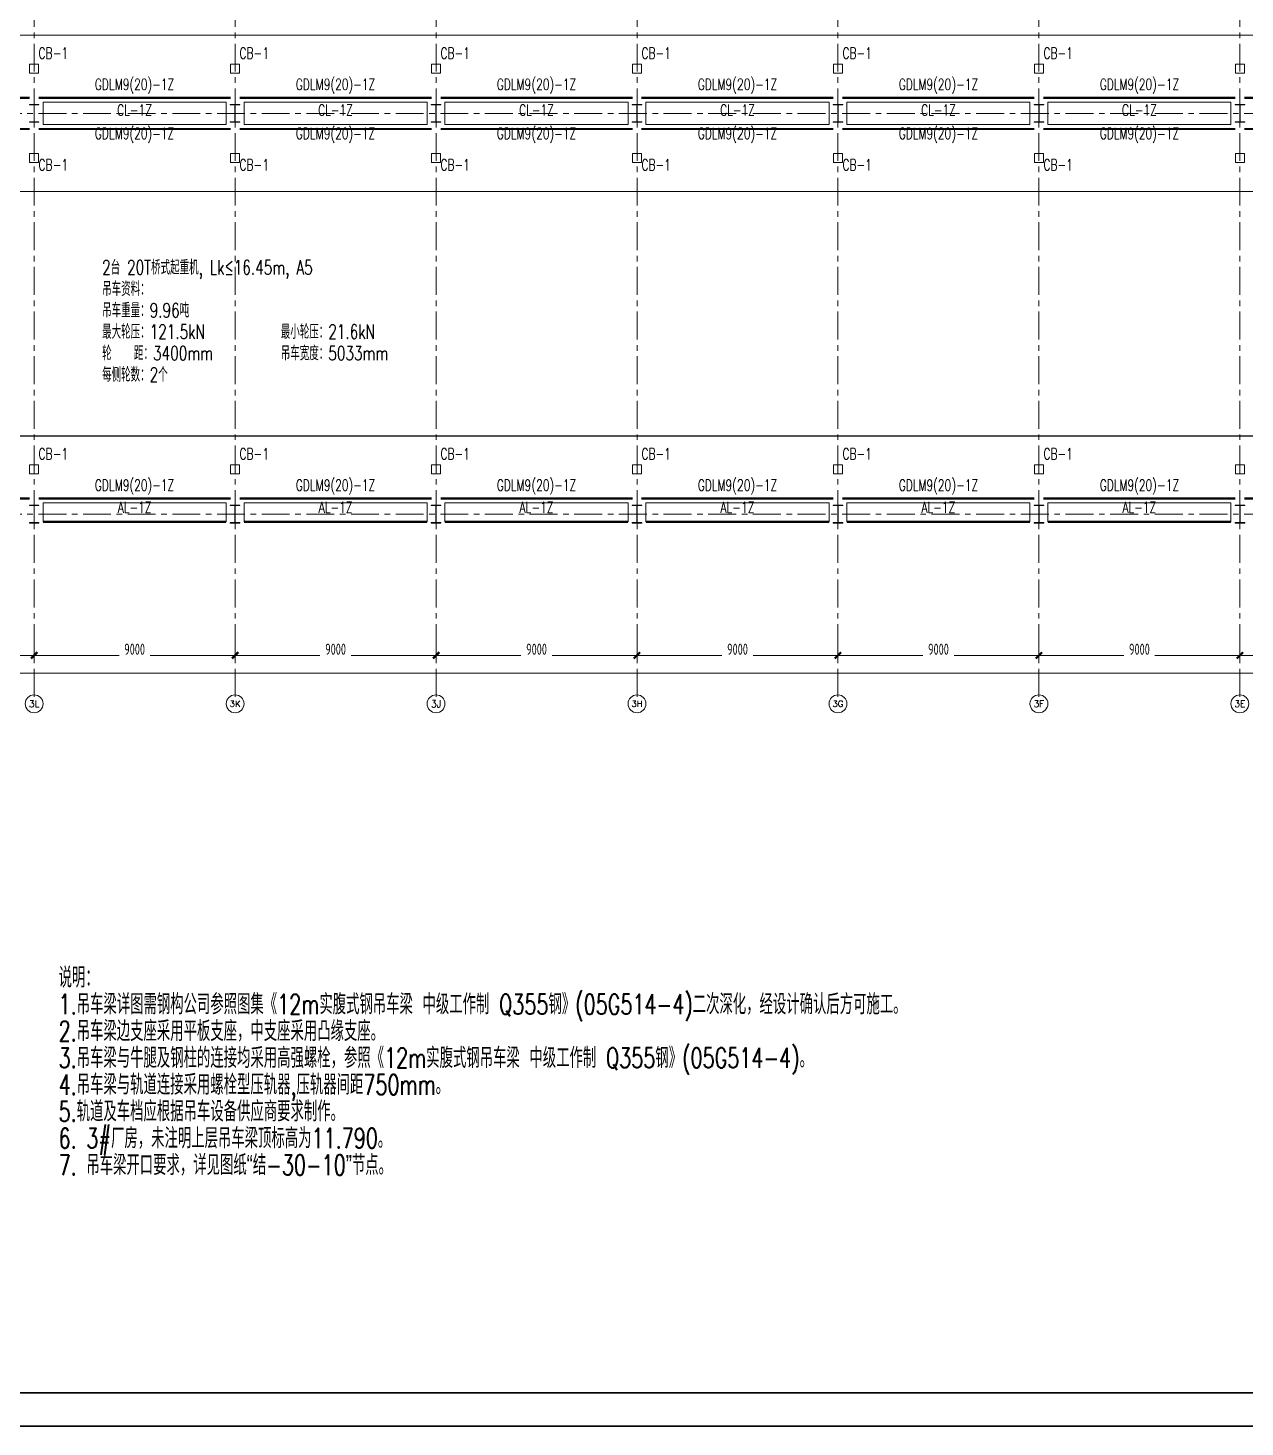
# Model space of a CAD drawing. Extents: x -1201378 to 2367219, y -619313 to 244905.
# Drawn here: x 1325966 to 1380472, y -296140 to -233473 of the extents above; entities that cross this region are included whole.
import ezdxf
from ezdxf.enums import TextEntityAlignment as Align

# ---------------------------------------------------------------- set-up
doc = ezdxf.new("R2010")
doc.units = 0
doc.header["$LTSCALE"] = 1000
doc.linetypes.add('CENTER', pattern=[2, 1.25, -0.25, 0.25, -0.25])
doc.layers.get('0').update_dxf_attribs({"linetype": 'CONTINUOUS'})
doc.layers.get('Defpoints').update_dxf_attribs({"linetype": 'CONTINUOUS'})
for name, color, linetype in [('0-cxFrame', 155, 'CONTINUOUS'), ('A-WINDOW', 140, 'CONTINUOUS'), ('S-SS', 111, 'CONTINUOUS')]:
    doc.layers.add(name, color=color, linetype=linetype)
for name, color, linetype, lineweight in [('0-cxText', 131, 'CONTINUOUS', 25), ('S-axis', 111, 'CONTINUOUS', 0), ('S-col', 2, 'CONTINUOUS', 0), ('S-dote', 5, 'CENTER', 0), ('THIN', 7, 'CONTINUOUS', 0), ('吊车梁', 4, 'CONTINUOUS', 0)]:
    doc.layers.add(name, color=color, linetype=linetype, lineweight=lineweight)
doc.styles.add('_TCH_AXIS', font='COMPLEX', dxfattribs={"bigfont": 'GBCBIG'})
doc.styles.add('cx_tuming', font='simhei.ttf')
doc.styles.add('cx_tuqian1', font='')
doc.styles.add('TSSD_Dimension', font='tssdeng.shx', dxfattribs={"width": 0.7, "bigfont": 'hztxt.shx'})
doc.styles.add('TSSD_Norm', font='tj-romans1.shx', dxfattribs={"bigfont": 'tj-hztxt.shx'})
doc.styles.add('TSSD_Rein', font='tj-romans1.shx', dxfattribs={"width": 0.7, "bigfont": 'tj-hztxt.shx'})
doc.styles.add('黑体', font='simhei.ttf', dxfattribs={"width": 0.8})
doc.styles.get('cx_tuqian1').set_extended_font_data('SimSun')
doc.dimstyles.new('TSSD_200_200', dxfattribs={"dimtxt": 500, "dimasz": 200, "dimexe": 200, "dimexo": 500, "dimgap": 200, "dimtad": 1, "dimdec": 0, "dimzin": 0, "dimdsep": 46, "dimtxsty": 'TSSD_Dimension', "dimblk": 'ARCHTICK', "dimcen": 0, "dimdle": 200, "dimclrt": 7, "dimadec": 0, "dimazin": 0, "dimtfac": 1, "dimtdec": 0, "dimtix": 1, "dimtmove": 2, "dimatfit": 3, "dimfxl": 1, "dimtolj": 1, "dimtzin": 0, "dimarcsym": 0})

# ---------------------------------------------------------------- blocks, each defined once
blk = doc.blocks.new('w42343243')
at = {"layer": 'S-col'}
blk.add_lwpolyline([(-165069, 621020), (-164639, 621020), (-164639, 621002), (-164848, 621002), (-164848, 620238), (-164639, 620238), (-164639, 620220), (-165069, 620220), (-165069, 620238), (-164860, 620238), (-164860, 621002), (-165069, 621002)], close=True, dxfattribs=at)
blk = doc.blocks.new('42343')
at = {"layer": 'A-WINDOW'}
for p in [(-54000, -53750), (-45000, -53750), (-36000, -53750), (-27000, -53750), (-18000, -53750), (-9000, -53750), (0, -53750), (-54000, -71700), (-45000, -71700), (-36000, -71700), (-27000, -71700), (-18000, -71700), (-9000, -71700), (0, -71700)]:
    blk.add_blockref('w42343243', p, dxfattribs=at)
blk = doc.blocks.new('_ArchTick')
at = {"color": 0, "linetype": 'ByBlock', "const_width": 0.5}
blk.add_lwpolyline([(-0.71, -0.71), (0.71, 0.71)], dxfattribs=at)
blk = doc.blocks.new('*D497')
at = {"layer": 'Defpoints', "color": 0, "transparency": 16777216}
for p in [(-182758, -360718), (-173758, -360718), (-173758, -361576)]:
    blk.add_point(p, dxfattribs=at)
at = {"layer": 'S-axis', "color": 0, "lineweight": -2, "transparency": 16777216}
for p, q in [((-182958, -361576), (-178957, -361576)), ((-182758, -361218), (-182758, -361776)), ((-173558, -361576), (-177560, -361576)), ((-173758, -361218), (-173758, -361776))]:
    blk.add_line(p, q, dxfattribs=at)
at = {"layer": 'S-axis', "color": 0, "lineweight": -2, "transparency": 16777216, "xscale": 200, "yscale": 200, "zscale": 200, "rotation": 180}
blk.add_blockref('_ArchTick', (-182758, -361576), dxfattribs=at)
at = {"layer": 'S-axis', "color": 0, "lineweight": -2, "transparency": 16777216, "xscale": 200, "yscale": 200, "zscale": 200}
blk.add_blockref('_ArchTick', (-173758, -361576), dxfattribs=at)
at = {"layer": 'S-axis', "color": 7, "transparency": 16777216, "insert": (-178258, -361301), "char_height": 500, "attachment_point": 5, "style": 'TSSD_Dimension'}
blk.add_mtext('\\A1;9000', dxfattribs=at)
blk = doc.blocks.new('*D498')
at = {"layer": 'Defpoints', "color": 0, "transparency": 16777216}
for p in [(-173758, -360718), (-164758, -360718), (-164758, -361576)]:
    blk.add_point(p, dxfattribs=at)
at = {"layer": 'S-axis', "color": 0, "lineweight": -2, "transparency": 16777216}
for p, q in [((-173958, -361576), (-169957, -361576)), ((-173758, -361218), (-173758, -361776)), ((-164558, -361576), (-168560, -361576)), ((-164758, -361218), (-164758, -361776))]:
    blk.add_line(p, q, dxfattribs=at)
at = {"layer": 'S-axis', "color": 0, "lineweight": -2, "transparency": 16777216, "xscale": 200, "yscale": 200, "zscale": 200, "rotation": 180}
blk.add_blockref('_ArchTick', (-173758, -361576), dxfattribs=at)
at = {"layer": 'S-axis', "color": 0, "lineweight": -2, "transparency": 16777216, "xscale": 200, "yscale": 200, "zscale": 200}
blk.add_blockref('_ArchTick', (-164758, -361576), dxfattribs=at)
at = {"layer": 'S-axis', "color": 7, "transparency": 16777216, "insert": (-169258, -361301), "char_height": 500, "attachment_point": 5, "style": 'TSSD_Dimension'}
blk.add_mtext('\\A1;9000', dxfattribs=at)
blk = doc.blocks.new('*D499')
at = {"layer": 'Defpoints', "color": 0, "transparency": 16777216}
for p in [(-164758, -360718), (-155758, -360718), (-155758, -361576)]:
    blk.add_point(p, dxfattribs=at)
at = {"layer": 'S-axis', "color": 0, "lineweight": -2, "transparency": 16777216}
for p, q in [((-164958, -361576), (-160957, -361576)), ((-164758, -361218), (-164758, -361776)), ((-155558, -361576), (-159560, -361576)), ((-155758, -361218), (-155758, -361776))]:
    blk.add_line(p, q, dxfattribs=at)
at = {"layer": 'S-axis', "color": 0, "lineweight": -2, "transparency": 16777216, "xscale": 200, "yscale": 200, "zscale": 200, "rotation": 180}
blk.add_blockref('_ArchTick', (-164758, -361576), dxfattribs=at)
at = {"layer": 'S-axis', "color": 0, "lineweight": -2, "transparency": 16777216, "xscale": 200, "yscale": 200, "zscale": 200}
blk.add_blockref('_ArchTick', (-155758, -361576), dxfattribs=at)
at = {"layer": 'S-axis', "color": 7, "transparency": 16777216, "insert": (-160258, -361301), "char_height": 500, "attachment_point": 5, "style": 'TSSD_Dimension'}
blk.add_mtext('\\A1;9000', dxfattribs=at)
blk = doc.blocks.new('*D500')
at = {"layer": 'Defpoints', "color": 0, "transparency": 16777216}
for p in [(-155758, -360718), (-146758, -360718), (-146758, -361576)]:
    blk.add_point(p, dxfattribs=at)
at = {"layer": 'S-axis', "color": 0, "lineweight": -2, "transparency": 16777216}
for p, q in [((-155958, -361576), (-151957, -361576)), ((-155758, -361218), (-155758, -361776)), ((-146558, -361576), (-150560, -361576)), ((-146758, -361218), (-146758, -361776))]:
    blk.add_line(p, q, dxfattribs=at)
at = {"layer": 'S-axis', "color": 0, "lineweight": -2, "transparency": 16777216, "xscale": 200, "yscale": 200, "zscale": 200, "rotation": 180}
blk.add_blockref('_ArchTick', (-155758, -361576), dxfattribs=at)
at = {"layer": 'S-axis', "color": 0, "lineweight": -2, "transparency": 16777216, "xscale": 200, "yscale": 200, "zscale": 200}
blk.add_blockref('_ArchTick', (-146758, -361576), dxfattribs=at)
at = {"layer": 'S-axis', "color": 7, "transparency": 16777216, "insert": (-151258, -361301), "char_height": 500, "attachment_point": 5, "style": 'TSSD_Dimension'}
blk.add_mtext('\\A1;9000', dxfattribs=at)
blk = doc.blocks.new('*D501')
at = {"layer": 'Defpoints', "color": 0, "transparency": 16777216}
for p in [(-146758, -360718), (-137758, -360718), (-137758, -361576)]:
    blk.add_point(p, dxfattribs=at)
at = {"layer": 'S-axis', "color": 0, "lineweight": -2, "transparency": 16777216}
for p, q in [((-146958, -361576), (-142957, -361576)), ((-146758, -361218), (-146758, -361776)), ((-137558, -361576), (-141560, -361576)), ((-137758, -361218), (-137758, -361776))]:
    blk.add_line(p, q, dxfattribs=at)
at = {"layer": 'S-axis', "color": 0, "lineweight": -2, "transparency": 16777216, "xscale": 200, "yscale": 200, "zscale": 200, "rotation": 180}
blk.add_blockref('_ArchTick', (-146758, -361576), dxfattribs=at)
at = {"layer": 'S-axis', "color": 0, "lineweight": -2, "transparency": 16777216, "xscale": 200, "yscale": 200, "zscale": 200}
blk.add_blockref('_ArchTick', (-137758, -361576), dxfattribs=at)
at = {"layer": 'S-axis', "color": 7, "transparency": 16777216, "insert": (-142258, -361301), "char_height": 500, "attachment_point": 5, "style": 'TSSD_Dimension'}
blk.add_mtext('\\A1;9000', dxfattribs=at)
blk = doc.blocks.new('*D502')
at = {"layer": 'Defpoints', "color": 0, "transparency": 16777216}
for p in [(-137758, -360718), (-128758, -360718), (-128758, -361576)]:
    blk.add_point(p, dxfattribs=at)
at = {"layer": 'S-axis', "color": 0, "lineweight": -2, "transparency": 16777216}
for p, q in [((-137958, -361576), (-133957, -361576)), ((-137758, -361218), (-137758, -361776)), ((-128558, -361576), (-132560, -361576)), ((-128758, -361218), (-128758, -361776))]:
    blk.add_line(p, q, dxfattribs=at)
at = {"layer": 'S-axis', "color": 0, "lineweight": -2, "transparency": 16777216, "xscale": 200, "yscale": 200, "zscale": 200, "rotation": 180}
blk.add_blockref('_ArchTick', (-137758, -361576), dxfattribs=at)
at = {"layer": 'S-axis', "color": 0, "lineweight": -2, "transparency": 16777216, "xscale": 200, "yscale": 200, "zscale": 200}
blk.add_blockref('_ArchTick', (-128758, -361576), dxfattribs=at)
at = {"layer": 'S-axis', "color": 7, "transparency": 16777216, "insert": (-133258, -361301), "char_height": 500, "attachment_point": 5, "style": 'TSSD_Dimension'}
blk.add_mtext('\\A1;9000', dxfattribs=at)
blk = doc.blocks.new('*D503')
at = {"layer": 'Defpoints', "color": 0, "transparency": 16777216}
for p in [(-128758, -360718), (-119758, -360718), (-119758, -361576)]:
    blk.add_point(p, dxfattribs=at)
at = {"layer": 'S-axis', "color": 0, "lineweight": -2, "transparency": 16777216}
for p, q in [((-128958, -361576), (-124957, -361576)), ((-128758, -361218), (-128758, -361776)), ((-119558, -361576), (-123560, -361576)), ((-119758, -361218), (-119758, -361776))]:
    blk.add_line(p, q, dxfattribs=at)
at = {"layer": 'S-axis', "color": 0, "lineweight": -2, "transparency": 16777216, "xscale": 200, "yscale": 200, "zscale": 200, "rotation": 180}
blk.add_blockref('_ArchTick', (-128758, -361576), dxfattribs=at)
at = {"layer": 'S-axis', "color": 0, "lineweight": -2, "transparency": 16777216, "xscale": 200, "yscale": 200, "zscale": 200}
blk.add_blockref('_ArchTick', (-119758, -361576), dxfattribs=at)
at = {"layer": 'S-axis', "color": 7, "transparency": 16777216, "insert": (-124258, -361301), "char_height": 500, "attachment_point": 5, "style": 'TSSD_Dimension'}
blk.add_mtext('\\A1;9000', dxfattribs=at)
blk = doc.blocks.new('*D504')
at = {"layer": 'Defpoints', "color": 0, "transparency": 16777216}
for p in [(-119758, -360718), (-110758, -360718), (-110758, -361576)]:
    blk.add_point(p, dxfattribs=at)
at = {"layer": 'S-axis', "color": 0, "lineweight": -2, "transparency": 16777216}
for p, q in [((-119958, -361576), (-115957, -361576)), ((-119758, -361218), (-119758, -361776)), ((-110558, -361576), (-114560, -361576)), ((-110758, -361218), (-110758, -361776))]:
    blk.add_line(p, q, dxfattribs=at)
at = {"layer": 'S-axis', "color": 0, "lineweight": -2, "transparency": 16777216, "xscale": 200, "yscale": 200, "zscale": 200, "rotation": 180}
blk.add_blockref('_ArchTick', (-119758, -361576), dxfattribs=at)
at = {"layer": 'S-axis', "color": 0, "lineweight": -2, "transparency": 16777216, "xscale": 200, "yscale": 200, "zscale": 200}
blk.add_blockref('_ArchTick', (-110758, -361576), dxfattribs=at)
at = {"layer": 'S-axis', "color": 7, "transparency": 16777216, "insert": (-115258, -361301), "char_height": 500, "attachment_point": 5, "style": 'TSSD_Dimension'}
blk.add_mtext('\\A1;9000', dxfattribs=at)
blk = doc.blocks.new('*D458')
at = {"layer": 'Defpoints', "color": 0, "transparency": 16777216}
for p in [(-268658, -360818), (-82958, -360818), (-82958, -362376)]:
    blk.add_point(p, dxfattribs=at)
at = {"layer": 'S-axis', "color": 0, "lineweight": -2, "transparency": 16777216}
for p, q in [((-268658, -361318), (-268658, -362576)), ((-82958, -361318), (-82958, -362576)), ((-268858, -362376), (-176749, -362376)), ((-82758, -362376), (-174868, -362376))]:
    blk.add_line(p, q, dxfattribs=at)
at = {"layer": 'S-axis', "color": 0, "lineweight": -2, "transparency": 16777216, "xscale": 200, "yscale": 200, "zscale": 200, "rotation": 180}
blk.add_blockref('_ArchTick', (-268658, -362376), dxfattribs=at)
at = {"layer": 'S-axis', "color": 0, "lineweight": -2, "transparency": 16777216, "xscale": 200, "yscale": 200, "zscale": 200}
blk.add_blockref('_ArchTick', (-82958, -362376), dxfattribs=at)
at = {"layer": 'S-axis', "color": 7, "transparency": 16777216, "insert": (-175808, -362101), "char_height": 500, "attachment_point": 5, "style": 'TSSD_Dimension'}
blk.add_mtext('\\A1;185700', dxfattribs=at)
blk = doc.blocks.new('TK22.A0 L(Dragon)')
at = {"layer": '0-cxFrame', "color": 7, "const_width": 0.5}
blk.add_lwpolyline([(0, 0), (-1486, 0), (-1486, 841), (0, 841)], close=True, dxfattribs=at)
at = {"layer": '0-cxFrame', "const_width": 0.5}
blk.add_lwpolyline([(-80, 10), (-1466, 10), (-1466, 831), (-80, 831)], close=True, dxfattribs=at)
at = {"style": '黑体', "flags": 4}
blk.add_attdef('图幅', text='', height=3.3, dxfattribs=at).set_placement((-40, 3), align=Align.RIGHT)
at = {"layer": '0-cxText', "flags": 4}
for tag, height, style, p in [('建设单位', 3.5, 'cx_tuming', (-45, 240)), ('项目名称', 3.5, 'cx_tuming', (-45, 210)), ('子项名称', 3.5, 'cx_tuming', (-45, 180)), ('工程编号', 3.3, 'cx_tuqian1', (-35, 165)), ('图名1', 3.5, 'cx_tuming', (-45, 87)), ('图名2', 3.5, 'cx_tuming', (-45, 79)), ('图名3', 3.5, 'cx_tuming', (-45, 71)), ('出图日期', 3.3, 'cx_tuqian1', (-39, 60)), ('专业', 3.3, 'cx_tuqian1', (-55, 52)), ('图号', 3.3, 'cx_tuqian1', (-55, 44)), ('版次', 3.3, 'cx_tuqian1', (-20, 44))]:
    blk.add_attdef(tag, text='', height=height, dxfattribs=dict(at, style=style)).set_placement(p, align=Align.MIDDLE)
at = {"layer": 'Defpoints', "color": 6, "flags": 4}
for tag, height, style, p in [('tufu', 3.3, '黑体', (-12, 12)), ('dwfname', 4, 'cx_tuqian1', (-80, 3))]:
    blk.add_attdef(tag, text='', height=height, dxfattribs=dict(at, style=style)).set_placement(p, align=Align.RIGHT)
blk = doc.blocks.new('3#轴网')
at = {"layer": 'S-axis'}
for centre in [(-173758.5, -363744.2), (-164758.5, -363744.2), (-155758.5, -363744.2), (-146758.5, -363744.2), (-137758.5, -363744.2), (-128758.5, -363744.2), (-119758.5, -363744.2)]:
    blk.add_circle(centre, 400, dxfattribs=at)
at = {"layer": 'S-dote'}
for p, q in [((-173758.5, -363428.2), (-173758.5, -277944.2)), ((-164758.5, -363428.2), (-164758.5, -277944.2)), ((-155758.5, -363428.2), (-155758.5, -277944.2)), ((-146758.5, -363428.2), (-146758.5, -277944.2)), ((-137758.5, -363428.2), (-137758.5, -277944.2)), ((-128758.5, -363428.2), (-128758.5, -277944.2)), ((-119758.5, -363428.2), (-119758.5, -277944.2)), ((-78316.2, -337298.2), (-273210.6, -337298.2)), ((-78316.2, -355248.2), (-273210.6, -355248.2))]:
    blk.add_line(p, q, dxfattribs=at)
at = {"layer": 'S-axis', "style": '_TCH_AXIS'}
for s, height, p, p2 in [('3L', 294.28, (-173996.7, -363891.4), (-173520.2, -363891.4)), ('3K', 270.86, (-165003.5, -363879.7), (-164513.4, -363879.7)), ('3J', 321.14, (-155987.8, -363904.8), (-155529.1, -363904.8)), ('3H', 265.5, (-147005, -363877), (-146511.9, -363877)), ('3G', 276.42, (-138002, -363882.4), (-137515, -363882.4)), ('3F', 288.12, (-128998.6, -363888.3), (-128518.4, -363888.3)), ('3E', 288.12, (-119998.6, -363888.3), (-119518.4, -363888.3))]:
    blk.add_text(s, height=height, dxfattribs=at).set_placement(p, p2, align=Align.FIT)
at = {"layer": 'S-axis'}
for base, p1, p2, picture, middle in [((-82958.5, -362376), (-268658.5, -360818), (-82958.5, -360818), '*D458', (-175808.5, -362101)), ((-173758.5, -361576), (-182758.5, -360718), (-173758.5, -360718), '*D497', (-178258.5, -361301)), ((-164758.5, -361576), (-173758.5, -360718), (-164758.5, -360718), '*D498', (-169258.5, -361301)), ((-155758.5, -361576), (-164758.5, -360718), (-155758.5, -360718), '*D499', (-160258.5, -361301)), ((-146758.5, -361576), (-155758.5, -360718), (-146758.5, -360718), '*D500', (-151258.5, -361301)), ((-137758.5, -361576), (-146758.5, -360718), (-137758.5, -360718), '*D501', (-142258.5, -361301)), ((-128758.5, -361576), (-137758.5, -360718), (-128758.5, -360718), '*D502', (-133258.5, -361301)), ((-119758.5, -361576), (-128758.5, -360718), (-119758.5, -360718), '*D503', (-124258.5, -361301)), ((-110758.5, -361576), (-119758.5, -360718), (-110758.5, -360718), '*D504', (-115258.5, -361301))]:
    dim = blk.add_linear_dim(base=base, p1=p1, p2=p2, angle=0, dimstyle='TSSD_200_200', dxfattribs=at)
    dim.commit()
    dim.dimension.update_dxf_attribs({"geometry": picture, "text_midpoint": middle, "dimtype": 161})

msp = doc.modelspace()

# ---------------------------------------------------------------- linework, layer by layer
at = {"layer": '吊车梁', "color": 6, "const_width": 50}
for points in [[(1241441.5, -233798.2), (1416041.5, -233798.2)], [(1232441.5, -240798.2), (1416041.5, -240798.2)], [(1232441.5, -251748.2), (1416041.5, -251748.2)]]:
    msp.add_lwpolyline(points, dxfattribs=at)
at = {"layer": '吊车梁'}
for points in [[(1326041.5, -235498.2), (1326441.5, -235498.2), (1326441.5, -235098.2), (1326041.5, -235098.2)], [(1335041.5, -235498.2), (1335441.5, -235498.2), (1335441.5, -235098.2), (1335041.5, -235098.2)], [(1344041.5, -235498.2), (1344441.5, -235498.2), (1344441.5, -235098.2), (1344041.5, -235098.2)], [(1353041.5, -235498.2), (1353441.5, -235498.2), (1353441.5, -235098.2), (1353041.5, -235098.2)], [(1362041.5, -235498.2), (1362441.5, -235498.2), (1362441.5, -235098.2), (1362041.5, -235098.2)], [(1371041.5, -235498.2), (1371441.5, -235498.2), (1371441.5, -235098.2), (1371041.5, -235098.2)], [(1380041.5, -235498.2), (1380441.5, -235498.2), (1380441.5, -235098.2), (1380041.5, -235098.2)], [(1334841.5, -236798.2), (1326641.5, -236798.2), (1326641.5, -237798.2), (1334841.5, -237798.2)], [(1343841.5, -236798.2), (1335641.5, -236798.2), (1335641.5, -237798.2), (1343841.5, -237798.2)], [(1352841.5, -236798.2), (1344641.5, -236798.2), (1344641.5, -237798.2), (1352841.5, -237798.2)], [(1361841.5, -236798.2), (1353641.5, -236798.2), (1353641.5, -237798.2), (1361841.5, -237798.2)], [(1370841.5, -236798.2), (1362641.5, -236798.2), (1362641.5, -237798.2), (1370841.5, -237798.2)], [(1379841.5, -236798.2), (1371641.5, -236798.2), (1371641.5, -237798.2), (1379841.5, -237798.2)], [(1326041.5, -239098.2), (1326441.5, -239098.2), (1326441.5, -239498.2), (1326041.5, -239498.2)], [(1335041.5, -239098.2), (1335441.5, -239098.2), (1335441.5, -239498.2), (1335041.5, -239498.2)], [(1344041.5, -239098.2), (1344441.5, -239098.2), (1344441.5, -239498.2), (1344041.5, -239498.2)], [(1353041.5, -239098.2), (1353441.5, -239098.2), (1353441.5, -239498.2), (1353041.5, -239498.2)], [(1362041.5, -239098.2), (1362441.5, -239098.2), (1362441.5, -239498.2), (1362041.5, -239498.2)], [(1371041.5, -239098.2), (1371441.5, -239098.2), (1371441.5, -239498.2), (1371041.5, -239498.2)], [(1380041.5, -239098.2), (1380441.5, -239098.2), (1380441.5, -239498.2), (1380041.5, -239498.2)], [(1326041.5, -253448.2), (1326441.5, -253448.2), (1326441.5, -253048.2), (1326041.5, -253048.2)], [(1335041.5, -253448.2), (1335441.5, -253448.2), (1335441.5, -253048.2), (1335041.5, -253048.2)], [(1344041.5, -253448.2), (1344441.5, -253448.2), (1344441.5, -253048.2), (1344041.5, -253048.2)], [(1353041.5, -253448.2), (1353441.5, -253448.2), (1353441.5, -253048.2), (1353041.5, -253048.2)], [(1362041.5, -253448.2), (1362441.5, -253448.2), (1362441.5, -253048.2), (1362041.5, -253048.2)], [(1371041.5, -253448.2), (1371441.5, -253448.2), (1371441.5, -253048.2), (1371041.5, -253048.2)], [(1380041.5, -253448.2), (1380441.5, -253448.2), (1380441.5, -253048.2), (1380041.5, -253048.2)], [(1334841.5, -255598.2), (1326641.5, -255598.2), (1326641.5, -254748.2), (1334841.5, -254748.2)], [(1343841.5, -255598.2), (1335641.5, -255598.2), (1335641.5, -254748.2), (1343841.5, -254748.2)], [(1352841.5, -255598.2), (1344641.5, -255598.2), (1344641.5, -254748.2), (1352841.5, -254748.2)], [(1361841.5, -255598.2), (1353641.5, -255598.2), (1353641.5, -254748.2), (1361841.5, -254748.2)], [(1370841.5, -255598.2), (1362641.5, -255598.2), (1362641.5, -254748.2), (1370841.5, -254748.2)], [(1379841.5, -255598.2), (1371641.5, -255598.2), (1371641.5, -254748.2), (1379841.5, -254748.2)]]:
    msp.add_lwpolyline(points, close=True, dxfattribs=at)
at = {"layer": '吊车梁', "const_width": 100}
for points in [[(1326041.5, -236598.2), (1317441.5, -236598.2)], [(1335041.5, -236598.2), (1326441.5, -236598.2)], [(1344041.5, -236598.2), (1335441.5, -236598.2)], [(1353041.5, -236598.2), (1344441.5, -236598.2)], [(1362041.5, -236598.2), (1353441.5, -236598.2)], [(1371041.5, -236598.2), (1362441.5, -236598.2)], [(1380041.5, -236598.2), (1371441.5, -236598.2)], [(1389041.5, -236598.2), (1380441.5, -236598.2)], [(1326041.5, -237998.2), (1317441.5, -237998.2)], [(1335041.5, -237998.2), (1326441.5, -237998.2)], [(1344041.5, -237998.2), (1335441.5, -237998.2)], [(1353041.5, -237998.2), (1344441.5, -237998.2)], [(1362041.5, -237998.2), (1353441.5, -237998.2)], [(1371041.5, -237998.2), (1362441.5, -237998.2)], [(1380041.5, -237998.2), (1371441.5, -237998.2)], [(1389041.5, -237998.2), (1380441.5, -237998.2)], [(1326041.5, -254548.2), (1317441.5, -254548.2)], [(1335041.5, -254548.2), (1326441.5, -254548.2)], [(1344041.5, -254548.2), (1335441.5, -254548.2)], [(1353041.5, -254548.2), (1344441.5, -254548.2)], [(1362041.5, -254548.2), (1353441.5, -254548.2)], [(1371041.5, -254548.2), (1362441.5, -254548.2)], [(1380041.5, -254548.2), (1371441.5, -254548.2)], [(1389041.5, -254548.2), (1380441.5, -254548.2)], [(1334841.5, -255598.2), (1326641.5, -255598.2)], [(1343841.5, -255598.2), (1335641.5, -255598.2)], [(1352841.5, -255598.2), (1344641.5, -255598.2)], [(1361841.5, -255598.2), (1353641.5, -255598.2)], [(1370841.5, -255598.2), (1362641.5, -255598.2)], [(1379841.5, -255598.2), (1371641.5, -255598.2)]]:
    msp.add_lwpolyline(points, dxfattribs=at)

# ---------------------------------------------------------------- block references
at = {"layer": '0-cxFrame', "xscale": 150, "yscale": 150, "zscale": 150}
msp.add_blockref('TK22.A0 L(Dragon)', (1435008.3, -296102.2), dxfattribs=at)
at = {"layer": 'S-axis'}
msp.add_blockref('3#轴网', (1500000, 100000), dxfattribs=at)
at = {"layer": 'S-col'}
msp.add_blockref('42343', (1545095.7, -804168.2), dxfattribs=at)

# ---------------------------------------------------------------- texts
at = {"layer": 'S-SS', "style": 'TSSD_Norm', "width": 0.7}
for s, p in [('说明：', (1327337.3, -276723.6)), ('1.吊车梁详图需钢构公司参照图集《12m实腹式钢吊车梁 中级工作制 Q355钢》(05G514-4)二次深化，经设计确认后方可施工。', (1327337.3, -277923.6)), ('2.吊车梁边支座采用平板支座，中支座采用凸缘支座。', (1327337.3, -279123.6)), ('3.吊车梁与牛腿及钢柱的连接均采用高强螺栓，参照《12m实腹式钢吊车梁 中级工作制 Q355钢》(05G514-4)。', (1327337.3, -280323.6)), ('4.吊车梁与轨道连接采用螺栓型压轨器,压轨器间距750mm。', (1327337.3, -281523.6)), ('5.轨道及车档应根据吊车设备供应商要求制作。', (1327337.3, -282723.6)), ('6. 3#厂房，未注明上层吊车梁顶标高为11.790。', (1327337.3, -283923.6)), ('7. 吊车梁开口要求，详见图纸“结-30-10”节点。', (1327337.3, -285123.6))]:
    msp.add_text(s, height=900, dxfattribs=at).set_placement(p, align=Align.BOTTOM_LEFT)
at = {"layer": 'THIN', "style": 'TSSD_Rein', "width": 0.7}
for s, height, p in [('CB-1', 500, (1326441.5, -234998.2)), ('CB-1', 500, (1335441.5, -234998.2)), ('CB-1', 500, (1344441.5, -234998.2)), ('CB-1', 500, (1353441.5, -234998.2)), ('CB-1', 500, (1362441.5, -234998.2)), ('CB-1', 500, (1371441.5, -234998.2)), ('CB-1', 500, (1326441.5, -240002)), ('CB-1', 500, (1335441.5, -240002)), ('CB-1', 500, (1344441.5, -240002)), ('CB-1', 500, (1353441.5, -240002)), ('CB-1', 500, (1362441.5, -240002)), ('CB-1', 500, (1371441.5, -240002)), ('2台 20T桥式起重机, Lk≤16.45m, A5', 640, (1329286.7, -244710.3)), ('吊车资料：', 640, (1329286.7, -245670.3)), ('吊车重量：9.96吨', 640, (1329286.7, -246630.3)), ('最大轮压：121.5kN', 640, (1329286.7, -247590.3)), ('最小轮压：21.6kN', 640, (1337286.7, -247590.3)), ('轮   距：3400mm', 640, (1329286.7, -248550.3)), ('吊车宽度：5033mm', 640, (1337286.7, -248550.3)), ('每侧轮数：2个', 640, (1329286.7, -249510.3)), ('CB-1', 500, (1326441.5, -252948.2)), ('CB-1', 500, (1335441.5, -252948.2)), ('CB-1', 500, (1344441.5, -252948.2)), ('CB-1', 500, (1353441.5, -252948.2)), ('CB-1', 500, (1362441.5, -252948.2)), ('CB-1', 500, (1371441.5, -252948.2))]:
    msp.add_text(s, height=height, dxfattribs=at).set_placement(p, align=Align.BOTTOM_LEFT)
for s, p in [('GDLM9(20)-1Z', (1330741.5, -236398.2)), ('GDLM9(20)-1Z', (1339741.5, -236398.2)), ('GDLM9(20)-1Z', (1348741.5, -236398.2)), ('GDLM9(20)-1Z', (1357741.5, -236398.2)), ('GDLM9(20)-1Z', (1366741.5, -236398.2)), ('GDLM9(20)-1Z', (1375741.5, -236398.2)), ('CL-1Z', (1330741.5, -237550.1)), ('CL-1Z', (1339741.5, -237550.1)), ('CL-1Z', (1348741.5, -237550.1)), ('CL-1Z', (1357741.5, -237550.1)), ('CL-1Z', (1366741.5, -237550.1)), ('CL-1Z', (1375741.5, -237550.1)), ('GDLM9(20)-1Z', (1330741.5, -238602)), ('GDLM9(20)-1Z', (1339741.5, -238602)), ('GDLM9(20)-1Z', (1348741.5, -238602)), ('GDLM9(20)-1Z', (1357741.5, -238602)), ('GDLM9(20)-1Z', (1366741.5, -238602)), ('GDLM9(20)-1Z', (1375741.5, -238602)), ('GDLM9(20)-1Z', (1330741.5, -254348.2)), ('GDLM9(20)-1Z', (1339741.5, -254348.2)), ('GDLM9(20)-1Z', (1348741.5, -254348.2)), ('GDLM9(20)-1Z', (1357741.5, -254348.2)), ('GDLM9(20)-1Z', (1366741.5, -254348.2)), ('GDLM9(20)-1Z', (1375741.5, -254348.2)), ('AL-1Z', (1330741.5, -255344.4)), ('AL-1Z', (1339741.5, -255344.4)), ('AL-1Z', (1348741.5, -255344.4)), ('AL-1Z', (1357741.5, -255344.4)), ('AL-1Z', (1366741.5, -255344.4)), ('AL-1Z', (1375741.5, -255344.4))]:
    msp.add_text(s, height=500, dxfattribs=at).set_placement(p, align=Align.BOTTOM_CENTER)

doc.saveas('drawing.dxf')
